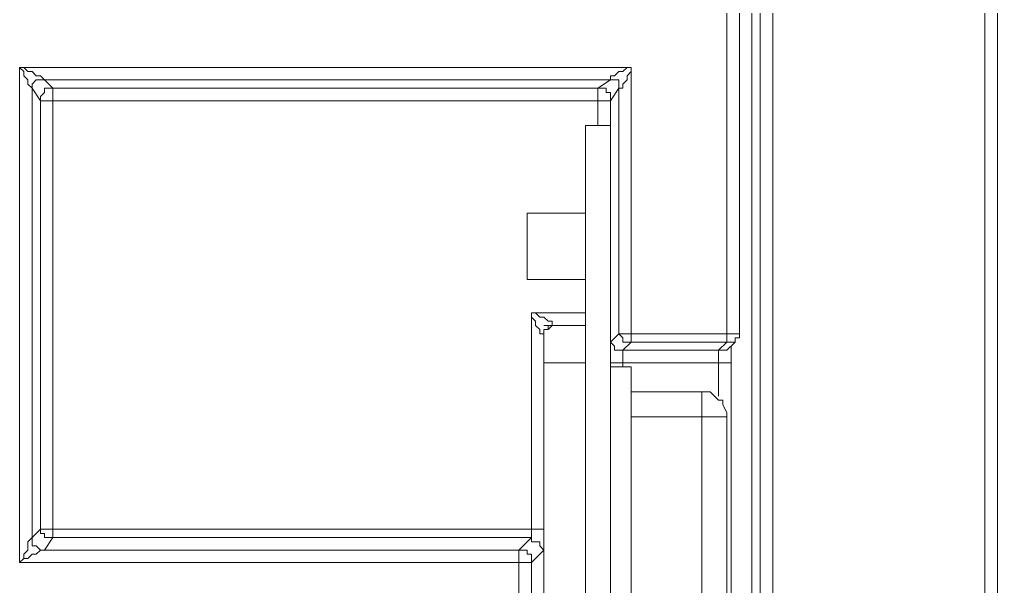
# Model space of a CAD drawing. Header units: centimetres. Extents: x -12.2 to 12.2, y -6.1 to 6.1.
# Drawn here: x -4.47 to -3.641, y -2.241 to -1.76 of the extents above; entities that cross this region are included whole.
import ezdxf

# ---------------------------------------------------------------- set-up
doc = ezdxf.new("R2010")
doc.units = ezdxf.units.CM
doc.header["$MEASUREMENT"] = 0
doc.layers.add('Camada 1', color=7, linetype='Continuous')

msp = doc.modelspace()

# ---------------------------------------------------------------- linework, layer by layer
at = {"layer": 'Camada 1', "lineweight": 9}
for points in [[(-3.84945, 5.81194), (-3.84945, 5.81194), (-3.84945, -5.8262), (-3.84945, -5.8262)], [(-3.8424, -5.8262), (-3.8424, -5.8262), (-3.8424, 5.81194), (-3.8424, 5.81194)], [(-3.83181, 5.81194), (-3.83181, 5.81194), (-3.83181, -5.8262), (-3.83181, -5.8262)], [(-3.6519, -5.8262), (-3.6519, -5.8262), (-3.6519, 5.81194), (-3.6519, 5.81194)], [(-3.64131, 5.81194), (-3.64131, 5.81194), (-3.64131, -5.8262), (-3.64131, -5.8262)], [(-3.87062, -2.02678), (-3.87062, -2.02678), (-3.87062, 5.77666), (-3.87062, 5.77666)], [(-3.86004, 5.77666), (-3.86004, 5.77666), (-3.86004, -2.02678), (-3.86004, -2.02678)], [(-4.47034, -1.80101), (-4.47034, -1.80101), (-3.95176, -1.80101), (-3.95176, -1.80101)], [(-4.47034, -2.22081), (-4.47034, -2.22081), (-4.47034, -1.80101), (-4.47034, -1.80101)], [(-3.95176, -1.80101), (-3.95176, -1.80101), (-3.95176, -2.02678), (-3.95176, -2.02678)], [(-3.9694, -1.81159), (-3.9694, -1.81159), (-4.44917, -1.81159), (-4.44917, -1.81159)], [(-4.44917, -1.81159), (-4.44917, -1.81159), (-4.44212, -1.81864), (-4.44212, -1.81864)], [(-3.97998, -1.81864), (-3.97998, -1.81864), (-3.9694, -1.81159), (-3.9694, -1.81159)], [(-4.45976, -1.81864), (-4.45976, -1.81864), (-4.45976, -2.19965), (-4.45976, -2.19965)], [(-4.4527, -1.82923), (-4.4527, -1.82923), (-4.45976, -1.81864), (-4.45976, -1.81864)], [(-4.44212, -1.81864), (-4.44212, -1.81864), (-3.97998, -1.81864), (-3.97998, -1.81864)], [(-3.96234, -1.81864), (-3.96234, -1.81864), (-3.9694, -1.82923), (-3.9694, -1.82923)], [(-3.96234, -2.02678), (-3.96234, -2.02678), (-3.96234, -1.81864), (-3.96234, -1.81864)], [(-4.4527, -2.19259), (-4.4527, -2.19259), (-4.4527, -1.82923), (-4.4527, -1.82923)], [(-3.97998, -1.82923), (-3.97998, -1.82923), (-4.44212, -1.82923), (-4.44212, -1.82923)], [(-4.44212, -1.82923), (-4.44212, -1.82923), (-4.44212, -2.19259), (-4.44212, -2.19259)], [(-3.97998, -1.85039), (-3.97998, -1.85039), (-3.97998, -1.82923), (-3.97998, -1.82923)], [(-3.9694, -1.82923), (-3.9694, -1.82923), (-3.9694, -2.00914), (-3.9694, -2.00914)], [(-3.99056, -1.85039), (-3.99056, -1.85039), (-3.99056, -3.15215), (-3.99056, -3.15215)], [(-3.9694, -1.85039), (-3.9694, -1.85039), (-3.99056, -1.85039), (-3.99056, -1.85039)], [(-3.9694, -1.85039), (-3.9694, -1.85039), (-3.9694, -3.15215), (-3.9694, -3.15215)], [(-4.03995, -1.92448), (-4.03995, -1.92448), (-3.99056, -1.92448), (-3.99056, -1.92448)], [(-4.03995, -1.92448), (-4.03995, -1.92448), (-4.03995, -1.98092), (-4.03995, -1.98092)], [(-4.03995, -1.98092), (-4.03995, -1.98092), (-3.99056, -1.98092), (-3.99056, -1.98092)], [(-4.03642, -2.19259), (-4.03642, -2.19259), (-4.03642, -2.00914), (-4.03642, -2.00914)], [(-4.03642, -2.00914), (-4.03642, -2.00914), (-3.99056, -2.00914), (-3.99056, -2.00914)], [(-3.9694, -2.00914), (-3.9694, -2.00914), (-3.9694, -2.00914), (-3.9694, -2.00914)], [(-4.01526, -2.01973), (-4.01526, -2.01973), (-4.01526, -2.01973), (-4.01526, -2.01973)], [(-4.01526, -2.01973), (-4.01526, -2.01973), (-3.99056, -2.01973), (-3.99056, -2.01973)], [(-4.01526, -2.01973), (-4.01526, -2.01973), (-4.01526, -2.01973), (-4.01526, -2.01973)], [(-3.99056, -2.01973), (-3.99056, -2.01973), (-4.01526, -2.01973), (-4.01526, -2.01973)], [(-4.02584, -2.03031), (-4.02584, -2.03031), (-4.02584, -2.19259), (-4.02584, -2.19259)], [(-4.02584, -2.03031), (-4.02584, -2.03031), (-4.02584, -2.03031), (-4.02584, -2.03031)], [(-4.02584, -2.98987), (-4.02584, -2.98987), (-4.02584, -2.03031), (-4.02584, -2.03031)], [(-3.9694, -2.03384), (-3.9694, -2.03384), (-3.96234, -2.02678), (-3.96234, -2.02678)], [(-3.9694, -2.03031), (-3.9694, -2.03031), (-3.9694, -2.02678), (-3.9694, -2.02678)], [(-3.9694, -2.03031), (-3.9694, -2.03031), (-3.9694, -2.03031), (-3.9694, -2.03031)], [(-3.95176, -2.02678), (-3.95176, -2.02678), (-3.87062, -2.02678), (-3.87062, -2.02678)], [(-3.95176, -2.03384), (-3.95176, -2.03384), (-3.95881, -2.0409), (-3.95881, -2.0409)], [(-3.87062, -2.03384), (-3.87062, -2.03384), (-3.95176, -2.03384), (-3.95176, -2.03384)], [(-3.87767, -2.0409), (-3.87767, -2.0409), (-3.87062, -2.03384), (-3.87062, -2.03384)], [(-3.87062, -2.0409), (-3.87062, -2.0409), (-3.86356, -2.03384), (-3.86356, -2.03384)], [(-3.95881, -2.0409), (-3.95881, -2.0409), (-3.87767, -2.0409), (-3.87767, -2.0409)], [(-4.02584, -2.05148), (-4.02584, -2.05148), (-3.99056, -2.05148), (-3.99056, -2.05148)], [(-4.02584, -2.05148), (-4.02584, -2.05148), (-3.99056, -2.05148), (-3.99056, -2.05148)], [(-3.99056, -2.05148), (-3.99056, -2.05148), (-3.99056, -2.05148), (-3.99056, -2.05148)], [(-3.99056, -2.05148), (-3.99056, -2.05148), (-3.99056, -2.05148), (-3.99056, -2.05148)], [(-3.99056, -2.95106), (-3.99056, -2.95106), (-3.99056, -2.05148), (-3.99056, -2.05148)], [(-3.9694, -2.05501), (-3.9694, -2.05501), (-3.9694, -2.05148), (-3.9694, -2.05148)], [(-3.9694, -2.05501), (-3.9694, -2.05501), (-3.95176, -2.05501), (-3.95176, -2.05501)], [(-3.9694, -2.05501), (-3.9694, -2.05501), (-3.95176, -2.05501), (-3.95176, -2.05501)], [(-3.87767, -2.05148), (-3.87767, -2.05148), (-3.95881, -2.05148), (-3.95881, -2.05148)], [(-3.95881, -2.05148), (-3.95881, -2.05148), (-3.95881, -2.05501), (-3.95881, -2.05501)], [(-3.95176, -2.05501), (-3.95176, -2.05501), (-3.95176, -2.35487), (-3.95176, -2.35487)], [(-3.87767, -2.0797), (-3.87767, -2.0797), (-3.87767, -2.05148), (-3.87767, -2.05148)], [(-3.86709, -2.05148), (-3.86709, -2.05148), (-3.86709, -2.36545), (-3.86709, -2.36545)], [(-3.89179, -2.07617), (-3.89179, -2.07617), (-3.95176, -2.07617), (-3.95176, -2.07617)], [(-3.95176, -2.07617), (-3.95176, -2.07617), (-3.89179, -2.07617), (-3.89179, -2.07617)], [(-3.95176, -2.09734), (-3.95176, -2.09734), (-3.89179, -2.09734), (-3.89179, -2.09734)], [(-3.89179, -2.09734), (-3.89179, -2.09734), (-3.89179, -2.31606), (-3.89179, -2.31606)], [(-3.87062, -2.31606), (-3.87062, -2.31606), (-3.87062, -2.09734), (-3.87062, -2.09734)], [(-4.45976, -2.19965), (-4.45976, -2.19965), (-4.4527, -2.19259), (-4.4527, -2.19259)], [(-4.44212, -2.19259), (-4.44212, -2.19259), (-4.03642, -2.19259), (-4.03642, -2.19259)], [(-4.44212, -2.19965), (-4.44212, -2.19965), (-4.44917, -2.21023), (-4.44917, -2.21023)], [(-4.03642, -2.19965), (-4.03642, -2.19965), (-4.44212, -2.19965), (-4.44212, -2.19965)], [(-4.04701, -2.21023), (-4.04701, -2.21023), (-4.03642, -2.19965), (-4.03642, -2.19965)], [(-4.44917, -2.21023), (-4.44917, -2.21023), (-4.04701, -2.21023), (-4.04701, -2.21023)], [(-4.02584, -2.21023), (-4.02584, -2.21023), (-4.03642, -2.22081), (-4.03642, -2.22081)], [(-4.04701, -2.22081), (-4.04701, -2.22081), (-4.47034, -2.22081), (-4.47034, -2.22081)], [(-4.04701, -2.29842), (-4.04701, -2.29842), (-4.04701, -2.22081), (-4.04701, -2.22081)], [(-4.03642, -2.22081), (-4.03642, -2.22081), (-4.03642, -2.29842), (-4.03642, -2.29842)]]:
    msp.add_open_spline(points, degree=3, dxfattribs=at)
for points, knots in [([(-4.45976, -1.81864), (-4.45976, -1.81864), (-4.45976, -1.81864), (-4.45976, -1.81864), (-4.45976, -1.81864), (-4.46329, -1.81512), (-4.46329, -1.81512), (-4.46329, -1.81512), (-4.46329, -1.81159), (-4.46329, -1.81159), (-4.46329, -1.81159), (-4.46681, -1.80806), (-4.46681, -1.80806), (-4.46681, -1.80806), (-4.46681, -1.80453), (-4.46681, -1.80453), (-4.46681, -1.80453), (-4.47034, -1.80101), (-4.47034, -1.80101)], [0, 0, 0, 0, 0.166667, 0.166667, 0.166667, 0.333333, 0.333333, 0.333333, 0.5, 0.5, 0.5, 0.666667, 0.666667, 0.666667, 0.833333, 0.833333, 0.833333, 1, 1, 1, 1]), ([(-4.47034, -1.80101), (-4.47034, -1.80101), (-4.46681, -1.80101), (-4.46681, -1.80101), (-4.46681, -1.80101), (-4.46329, -1.80453), (-4.46329, -1.80453), (-4.46329, -1.80453), (-4.45976, -1.80453), (-4.45976, -1.80453), (-4.45976, -1.80453), (-4.45623, -1.80806), (-4.45623, -1.80806), (-4.45623, -1.80806), (-4.4527, -1.80806), (-4.4527, -1.80806), (-4.4527, -1.80806), (-4.44917, -1.81159), (-4.44917, -1.81159)], [0, 0, 0, 0, 0.166667, 0.166667, 0.166667, 0.333333, 0.333333, 0.333333, 0.5, 0.5, 0.5, 0.666667, 0.666667, 0.666667, 0.833333, 0.833333, 0.833333, 1, 1, 1, 1]), ([(-3.9694, -1.81159), (-3.9694, -1.81159), (-3.9694, -1.81159), (-3.9694, -1.81159), (-3.9694, -1.81159), (-3.9694, -1.80806), (-3.9694, -1.80806), (-3.9694, -1.80806), (-3.96587, -1.80806), (-3.96587, -1.80806), (-3.96587, -1.80806), (-3.96234, -1.80453), (-3.96234, -1.80453), (-3.96234, -1.80453), (-3.95881, -1.80453), (-3.95881, -1.80453), (-3.95881, -1.80453), (-3.95529, -1.80101), (-3.95529, -1.80101), (-3.95529, -1.80101), (-3.95176, -1.80101), (-3.95176, -1.80101)], [0, 0, 0, 0, 0.142857, 0.142857, 0.142857, 0.285714, 0.285714, 0.285714, 0.428571, 0.428571, 0.428571, 0.571429, 0.571429, 0.571429, 0.714286, 0.714286, 0.714286, 0.857143, 0.857143, 0.857143, 1, 1, 1, 1]), ([(-3.95176, -1.80101), (-3.95176, -1.80101), (-3.95176, -1.80453), (-3.95176, -1.80453), (-3.95176, -1.80453), (-3.95529, -1.80806), (-3.95529, -1.80806), (-3.95529, -1.80806), (-3.95529, -1.81159), (-3.95529, -1.81159), (-3.95529, -1.81159), (-3.95881, -1.81512), (-3.95881, -1.81512), (-3.95881, -1.81512), (-3.95881, -1.81864), (-3.95881, -1.81864), (-3.95881, -1.81864), (-3.96234, -1.81864), (-3.96234, -1.81864)], [0, 0, 0, 0, 0.166667, 0.166667, 0.166667, 0.333333, 0.333333, 0.333333, 0.5, 0.5, 0.5, 0.666667, 0.666667, 0.666667, 0.833333, 0.833333, 0.833333, 1, 1, 1, 1]), ([(-4.44917, -1.81159), (-4.44917, -1.81159), (-4.4527, -1.81159), (-4.4527, -1.81159), (-4.4527, -1.81159), (-4.45623, -1.81159), (-4.45623, -1.81159), (-4.45623, -1.81159), (-4.45976, -1.81512), (-4.45976, -1.81512), (-4.45976, -1.81512), (-4.45976, -1.81864), (-4.45976, -1.81864)], [0, 0, 0, 0, 0.25, 0.25, 0.25, 0.5, 0.5, 0.5, 0.75, 0.75, 0.75, 1, 1, 1, 1]), ([(-3.96234, -1.81864), (-3.96234, -1.81864), (-3.96234, -1.81864), (-3.96234, -1.81864), (-3.96234, -1.81864), (-3.96234, -1.81512), (-3.96234, -1.81512), (-3.96234, -1.81512), (-3.96234, -1.81159), (-3.96234, -1.81159), (-3.96234, -1.81159), (-3.96587, -1.81159), (-3.96587, -1.81159), (-3.96587, -1.81159), (-3.9694, -1.81159), (-3.9694, -1.81159)], [0, 0, 0, 0, 0.2, 0.2, 0.2, 0.4, 0.4, 0.4, 0.6, 0.6, 0.6, 0.8, 0.8, 0.8, 1, 1, 1, 1]), ([(-4.44212, -1.81864), (-4.44212, -1.81864), (-4.44565, -1.81864), (-4.44565, -1.81864), (-4.44565, -1.81864), (-4.44917, -1.81864), (-4.44917, -1.81864), (-4.44917, -1.81864), (-4.44917, -1.82217), (-4.44917, -1.82217), (-4.44917, -1.82217), (-4.4527, -1.8257), (-4.4527, -1.8257), (-4.4527, -1.8257), (-4.4527, -1.82923), (-4.4527, -1.82923)], [0, 0, 0, 0, 0.2, 0.2, 0.2, 0.4, 0.4, 0.4, 0.6, 0.6, 0.6, 0.8, 0.8, 0.8, 1, 1, 1, 1]), ([(-4.44212, -1.81864), (-4.44212, -1.81864), (-4.44212, -1.81864), (-4.44212, -1.81864), (-4.44212, -1.81864), (-4.44212, -1.82217), (-4.44212, -1.82217), (-4.44212, -1.82217), (-4.44212, -1.8257), (-4.44212, -1.8257), (-4.44212, -1.8257), (-4.44212, -1.82923), (-4.44212, -1.82923)], [0, 0, 0, 0, 0.25, 0.25, 0.25, 0.5, 0.5, 0.5, 0.75, 0.75, 0.75, 1, 1, 1, 1]), ([(-3.9694, -1.82923), (-3.9694, -1.82923), (-3.9694, -1.8257), (-3.9694, -1.8257), (-3.9694, -1.8257), (-3.9694, -1.82217), (-3.9694, -1.82217), (-3.9694, -1.82217), (-3.97292, -1.82217), (-3.97292, -1.82217), (-3.97292, -1.82217), (-3.97292, -1.81864), (-3.97292, -1.81864), (-3.97292, -1.81864), (-3.97645, -1.81864), (-3.97645, -1.81864), (-3.97645, -1.81864), (-3.97998, -1.81864), (-3.97998, -1.81864)], [0, 0, 0, 0, 0.166667, 0.166667, 0.166667, 0.333333, 0.333333, 0.333333, 0.5, 0.5, 0.5, 0.666667, 0.666667, 0.666667, 0.833333, 0.833333, 0.833333, 1, 1, 1, 1]), ([(-3.97998, -1.81864), (-3.97998, -1.81864), (-3.97998, -1.81864), (-3.97998, -1.81864), (-3.97998, -1.81864), (-3.97998, -1.82217), (-3.97998, -1.82217), (-3.97998, -1.82217), (-3.97998, -1.8257), (-3.97998, -1.8257), (-3.97998, -1.8257), (-3.97998, -1.82923), (-3.97998, -1.82923)], [0, 0, 0, 0, 0.25, 0.25, 0.25, 0.5, 0.5, 0.5, 0.75, 0.75, 0.75, 1, 1, 1, 1]), ([(-4.4527, -1.82923), (-4.4527, -1.82923), (-4.4527, -1.82923), (-4.4527, -1.82923), (-4.4527, -1.82923), (-4.44917, -1.82923), (-4.44917, -1.82923), (-4.44917, -1.82923), (-4.44565, -1.82923), (-4.44565, -1.82923), (-4.44565, -1.82923), (-4.44212, -1.82923), (-4.44212, -1.82923)], [0, 0, 0, 0, 0.25, 0.25, 0.25, 0.5, 0.5, 0.5, 0.75, 0.75, 0.75, 1, 1, 1, 1]), ([(-3.9694, -1.82923), (-3.9694, -1.82923), (-3.9694, -1.82923), (-3.9694, -1.82923), (-3.9694, -1.82923), (-3.97292, -1.82923), (-3.97292, -1.82923), (-3.97292, -1.82923), (-3.97645, -1.82923), (-3.97645, -1.82923), (-3.97645, -1.82923), (-3.97998, -1.82923), (-3.97998, -1.82923)], [0, 0, 0, 0, 0.25, 0.25, 0.25, 0.5, 0.5, 0.5, 0.75, 0.75, 0.75, 1, 1, 1, 1]), ([(-4.02584, -2.03031), (-4.02584, -2.03031), (-4.02584, -2.02678), (-4.02584, -2.02678), (-4.02584, -2.02678), (-4.02937, -2.02678), (-4.02937, -2.02678), (-4.02937, -2.02678), (-4.02937, -2.02326), (-4.02937, -2.02326), (-4.02937, -2.02326), (-4.0329, -2.01973), (-4.0329, -2.01973), (-4.0329, -2.01973), (-4.0329, -2.0162), (-4.0329, -2.0162), (-4.0329, -2.0162), (-4.03642, -2.01267), (-4.03642, -2.01267), (-4.03642, -2.01267), (-4.03642, -2.00914), (-4.03642, -2.00914)], [0, 0, 0, 0, 0.142857, 0.142857, 0.142857, 0.285714, 0.285714, 0.285714, 0.428571, 0.428571, 0.428571, 0.571429, 0.571429, 0.571429, 0.714286, 0.714286, 0.714286, 0.857143, 0.857143, 0.857143, 1, 1, 1, 1]), ([(-4.03642, -2.00914), (-4.03642, -2.00914), (-4.0329, -2.00914), (-4.0329, -2.00914), (-4.0329, -2.00914), (-4.02937, -2.01267), (-4.02937, -2.01267), (-4.02937, -2.01267), (-4.02584, -2.01267), (-4.02584, -2.01267), (-4.02584, -2.01267), (-4.02231, -2.0162), (-4.02231, -2.0162), (-4.02231, -2.0162), (-4.01879, -2.0162), (-4.01879, -2.0162), (-4.01879, -2.0162), (-4.01879, -2.01973), (-4.01879, -2.01973), (-4.01879, -2.01973), (-4.01526, -2.01973), (-4.01526, -2.01973)], [0, 0, 0, 0, 0.142857, 0.142857, 0.142857, 0.285714, 0.285714, 0.285714, 0.428571, 0.428571, 0.428571, 0.571429, 0.571429, 0.571429, 0.714286, 0.714286, 0.714286, 0.857143, 0.857143, 0.857143, 1, 1, 1, 1]), ([(-3.9694, -2.03031), (-3.9694, -2.03031), (-3.9694, -2.02678), (-3.9694, -2.02678), (-3.9694, -2.02678), (-3.9694, -2.02326), (-3.9694, -2.02326), (-3.9694, -2.02326), (-3.9694, -2.01973), (-3.9694, -2.01973), (-3.9694, -2.01973), (-3.9694, -2.0162), (-3.9694, -2.0162), (-3.9694, -2.0162), (-3.9694, -2.01267), (-3.9694, -2.01267), (-3.9694, -2.01267), (-3.9694, -2.00914), (-3.9694, -2.00914)], [0, 0, 0, 0, 0.166667, 0.166667, 0.166667, 0.333333, 0.333333, 0.333333, 0.5, 0.5, 0.5, 0.666667, 0.666667, 0.666667, 0.833333, 0.833333, 0.833333, 1, 1, 1, 1]), ([(-4.02584, -2.03031), (-4.02584, -2.03031), (-4.02584, -2.02678), (-4.02584, -2.02678), (-4.02584, -2.02678), (-4.02584, -2.02326), (-4.02584, -2.02326), (-4.02584, -2.02326), (-4.02231, -2.02326), (-4.02231, -2.02326), (-4.02231, -2.02326), (-4.01879, -2.01973), (-4.01879, -2.01973)], [0, 0, 0, 0, 0.25, 0.25, 0.25, 0.5, 0.5, 0.5, 0.75, 0.75, 0.75, 1, 1, 1, 1]), ([(-4.02584, -2.03031), (-4.02584, -2.03031), (-4.02584, -2.02678), (-4.02584, -2.02678), (-4.02584, -2.02678), (-4.02584, -2.02326), (-4.02584, -2.02326), (-4.02584, -2.02326), (-4.02231, -2.02326), (-4.02231, -2.02326), (-4.02231, -2.02326), (-4.02231, -2.01973), (-4.02231, -2.01973), (-4.02231, -2.01973), (-4.01879, -2.01973), (-4.01879, -2.01973), (-4.01879, -2.01973), (-4.01526, -2.01973), (-4.01526, -2.01973)], [0, 0, 0, 0, 0.166667, 0.166667, 0.166667, 0.333333, 0.333333, 0.333333, 0.5, 0.5, 0.5, 0.666667, 0.666667, 0.666667, 0.833333, 0.833333, 0.833333, 1, 1, 1, 1]), ([(-4.02584, -2.03031), (-4.02584, -2.03031), (-4.02584, -2.02678), (-4.02584, -2.02678), (-4.02584, -2.02678), (-4.02584, -2.02326), (-4.02584, -2.02326), (-4.02584, -2.02326), (-4.02231, -2.02326), (-4.02231, -2.02326), (-4.02231, -2.02326), (-4.02231, -2.01973), (-4.02231, -2.01973), (-4.02231, -2.01973), (-4.01879, -2.01973), (-4.01879, -2.01973)], [0, 0, 0, 0, 0.2, 0.2, 0.2, 0.4, 0.4, 0.4, 0.6, 0.6, 0.6, 0.8, 0.8, 0.8, 1, 1, 1, 1]), ([(-4.01526, -2.01973), (-4.01526, -2.01973), (-4.02231, -2.01973), (-4.02231, -2.01973), (-4.02231, -2.01973), (-4.02584, -2.01973), (-4.02584, -2.01973)], [0, 0, 0, 0, 0.5, 0.5, 0.5, 1, 1, 1, 1]), ([(-4.01879, -2.01973), (-4.01879, -2.01973), (-4.01879, -2.01973), (-4.01879, -2.01973), (-4.01879, -2.01973), (-4.01526, -2.01973), (-4.01526, -2.01973)], [0, 0, 0, 0, 0.5, 0.5, 0.5, 1, 1, 1, 1]), ([(-3.96234, -2.02678), (-3.96234, -2.02678), (-3.96234, -2.02678), (-3.96234, -2.02678), (-3.96234, -2.02678), (-3.95881, -2.02678), (-3.95881, -2.02678), (-3.95881, -2.02678), (-3.95529, -2.02678), (-3.95529, -2.02678), (-3.95529, -2.02678), (-3.95176, -2.02678), (-3.95176, -2.02678)], [0, 0, 0, 0, 0.25, 0.25, 0.25, 0.5, 0.5, 0.5, 0.75, 0.75, 0.75, 1, 1, 1, 1]), ([(-3.96234, -2.02678), (-3.96234, -2.02678), (-3.96234, -2.02678), (-3.96234, -2.02678), (-3.96234, -2.02678), (-3.95881, -2.03031), (-3.95881, -2.03031), (-3.95881, -2.03031), (-3.95881, -2.03384), (-3.95881, -2.03384), (-3.95881, -2.03384), (-3.95529, -2.03384), (-3.95529, -2.03384), (-3.95529, -2.03384), (-3.95176, -2.03384), (-3.95176, -2.03384)], [0, 0, 0, 0, 0.2, 0.2, 0.2, 0.4, 0.4, 0.4, 0.6, 0.6, 0.6, 0.8, 0.8, 0.8, 1, 1, 1, 1]), ([(-3.95176, -2.02678), (-3.95176, -2.02678), (-3.95176, -2.02678), (-3.95176, -2.02678), (-3.95176, -2.02678), (-3.95176, -2.03031), (-3.95176, -2.03031), (-3.95176, -2.03031), (-3.95176, -2.03384), (-3.95176, -2.03384)], [0, 0, 0, 0, 0.333333, 0.333333, 0.333333, 0.666667, 0.666667, 0.666667, 1, 1, 1, 1]), ([(-3.87062, -2.03384), (-3.87062, -2.03384), (-3.87062, -2.03384), (-3.87062, -2.03384), (-3.87062, -2.03384), (-3.87062, -2.03031), (-3.87062, -2.03031), (-3.87062, -2.03031), (-3.87062, -2.02678), (-3.87062, -2.02678)], [0, 0, 0, 0, 0.333333, 0.333333, 0.333333, 0.666667, 0.666667, 0.666667, 1, 1, 1, 1]), ([(-3.87062, -2.02678), (-3.87062, -2.02678), (-3.87062, -2.02678), (-3.87062, -2.02678), (-3.87062, -2.02678), (-3.86709, -2.02678), (-3.86709, -2.02678), (-3.86709, -2.02678), (-3.86356, -2.02678), (-3.86356, -2.02678), (-3.86356, -2.02678), (-3.86004, -2.02678), (-3.86004, -2.02678)], [0, 0, 0, 0, 0.25, 0.25, 0.25, 0.5, 0.5, 0.5, 0.75, 0.75, 0.75, 1, 1, 1, 1]), ([(-3.86356, -2.03384), (-3.86356, -2.03384), (-3.86356, -2.03031), (-3.86356, -2.03031), (-3.86356, -2.03031), (-3.86004, -2.03031), (-3.86004, -2.03031), (-3.86004, -2.03031), (-3.86004, -2.02678), (-3.86004, -2.02678)], [0, 0, 0, 0, 0.333333, 0.333333, 0.333333, 0.666667, 0.666667, 0.666667, 1, 1, 1, 1]), ([(-3.9694, -2.03384), (-3.9694, -2.03384), (-3.9694, -2.03384), (-3.9694, -2.03384), (-3.9694, -2.03384), (-3.96587, -2.03737), (-3.96587, -2.03737), (-3.96587, -2.03737), (-3.96587, -2.0409), (-3.96587, -2.0409), (-3.96587, -2.0409), (-3.96234, -2.0409), (-3.96234, -2.0409), (-3.96234, -2.0409), (-3.95881, -2.0409), (-3.95881, -2.0409)], [0, 0, 0, 0, 0.2, 0.2, 0.2, 0.4, 0.4, 0.4, 0.6, 0.6, 0.6, 0.8, 0.8, 0.8, 1, 1, 1, 1]), ([(-3.9694, -2.03384), (-3.9694, -2.03384), (-3.9694, -2.03384), (-3.9694, -2.03384), (-3.9694, -2.03384), (-3.9694, -2.03737), (-3.9694, -2.03737), (-3.9694, -2.03737), (-3.9694, -2.0409), (-3.9694, -2.0409), (-3.9694, -2.0409), (-3.9694, -2.04442), (-3.9694, -2.04442), (-3.9694, -2.04442), (-3.9694, -2.04795), (-3.9694, -2.04795), (-3.9694, -2.04795), (-3.9694, -2.05148), (-3.9694, -2.05148)], [0, 0, 0, 0, 0.166667, 0.166667, 0.166667, 0.333333, 0.333333, 0.333333, 0.5, 0.5, 0.5, 0.666667, 0.666667, 0.666667, 0.833333, 0.833333, 0.833333, 1, 1, 1, 1]), ([(-3.86356, -2.03384), (-3.86356, -2.03384), (-3.86356, -2.03384), (-3.86356, -2.03384), (-3.86356, -2.03384), (-3.86709, -2.03384), (-3.86709, -2.03384), (-3.86709, -2.03384), (-3.87062, -2.03384), (-3.87062, -2.03384)], [0, 0, 0, 0, 0.333333, 0.333333, 0.333333, 0.666667, 0.666667, 0.666667, 1, 1, 1, 1]), ([(-3.86709, -2.05148), (-3.86709, -2.05148), (-3.86709, -2.04795), (-3.86709, -2.04795), (-3.86709, -2.04795), (-3.86709, -2.04442), (-3.86709, -2.04442), (-3.86709, -2.04442), (-3.86709, -2.0409), (-3.86709, -2.0409), (-3.86709, -2.0409), (-3.86709, -2.03737), (-3.86709, -2.03737)], [0, 0, 0, 0, 0.25, 0.25, 0.25, 0.5, 0.5, 0.5, 0.75, 0.75, 0.75, 1, 1, 1, 1]), ([(-3.95881, -2.05148), (-3.95881, -2.05148), (-3.95881, -2.05148), (-3.95881, -2.05148), (-3.95881, -2.05148), (-3.95881, -2.04795), (-3.95881, -2.04795), (-3.95881, -2.04795), (-3.95881, -2.04442), (-3.95881, -2.04442), (-3.95881, -2.04442), (-3.95881, -2.0409), (-3.95881, -2.0409)], [0, 0, 0, 0, 0.25, 0.25, 0.25, 0.5, 0.5, 0.5, 0.75, 0.75, 0.75, 1, 1, 1, 1]), ([(-3.87767, -2.05148), (-3.87767, -2.05148), (-3.87767, -2.05148), (-3.87767, -2.05148), (-3.87767, -2.05148), (-3.87767, -2.04795), (-3.87767, -2.04795), (-3.87767, -2.04795), (-3.87767, -2.04442), (-3.87767, -2.04442), (-3.87767, -2.04442), (-3.87767, -2.0409), (-3.87767, -2.0409)], [0, 0, 0, 0, 0.25, 0.25, 0.25, 0.5, 0.5, 0.5, 0.75, 0.75, 0.75, 1, 1, 1, 1]), ([(-3.87062, -2.0409), (-3.87062, -2.0409), (-3.87415, -2.0409), (-3.87415, -2.0409), (-3.87415, -2.0409), (-3.87767, -2.0409), (-3.87767, -2.0409)], [0, 0, 0, 0, 0.5, 0.5, 0.5, 1, 1, 1, 1]), ([(-3.9694, -2.05148), (-3.9694, -2.05148), (-3.9694, -2.05148), (-3.9694, -2.05148), (-3.9694, -2.05148), (-3.96587, -2.05148), (-3.96587, -2.05148), (-3.96587, -2.05148), (-3.96234, -2.05148), (-3.96234, -2.05148), (-3.96234, -2.05148), (-3.95881, -2.05148), (-3.95881, -2.05148)], [0, 0, 0, 0, 0.25, 0.25, 0.25, 0.5, 0.5, 0.5, 0.75, 0.75, 0.75, 1, 1, 1, 1]), ([(-3.87767, -2.05148), (-3.87767, -2.05148), (-3.87767, -2.05148), (-3.87767, -2.05148), (-3.87767, -2.05148), (-3.87415, -2.05148), (-3.87415, -2.05148), (-3.87415, -2.05148), (-3.87062, -2.05148), (-3.87062, -2.05148), (-3.87062, -2.05148), (-3.86709, -2.05148), (-3.86709, -2.05148)], [0, 0, 0, 0, 0.25, 0.25, 0.25, 0.5, 0.5, 0.5, 0.75, 0.75, 0.75, 1, 1, 1, 1]), ([(-3.89179, -2.07617), (-3.89179, -2.07617), (-3.89179, -2.07617), (-3.89179, -2.07617), (-3.89179, -2.07617), (-3.89179, -2.0797), (-3.89179, -2.0797), (-3.89179, -2.0797), (-3.89179, -2.08323), (-3.89179, -2.08323), (-3.89179, -2.08323), (-3.89179, -2.08676), (-3.89179, -2.08676), (-3.89179, -2.08676), (-3.89179, -2.09381), (-3.89179, -2.09381), (-3.89179, -2.09381), (-3.89179, -2.09734), (-3.89179, -2.09734)], [0, 0, 0, 0, 0.166667, 0.166667, 0.166667, 0.333333, 0.333333, 0.333333, 0.5, 0.5, 0.5, 0.666667, 0.666667, 0.666667, 0.833333, 0.833333, 0.833333, 1, 1, 1, 1]), ([(-3.89179, -2.07617), (-3.89179, -2.07617), (-3.88826, -2.07617), (-3.88826, -2.07617), (-3.88826, -2.07617), (-3.88473, -2.07617), (-3.88473, -2.07617), (-3.88473, -2.07617), (-3.8812, -2.0797), (-3.8812, -2.0797), (-3.8812, -2.0797), (-3.87767, -2.08323), (-3.87767, -2.08323), (-3.87767, -2.08323), (-3.87415, -2.08323), (-3.87415, -2.08323), (-3.87415, -2.08323), (-3.87415, -2.08676), (-3.87415, -2.08676), (-3.87415, -2.08676), (-3.87062, -2.09381), (-3.87062, -2.09381), (-3.87062, -2.09381), (-3.87062, -2.09734), (-3.87062, -2.09734)], [0, 0, 0, 0, 0.125, 0.125, 0.125, 0.25, 0.25, 0.25, 0.375, 0.375, 0.375, 0.5, 0.5, 0.5, 0.625, 0.625, 0.625, 0.75, 0.75, 0.75, 0.875, 0.875, 0.875, 1, 1, 1, 1]), ([(-3.87062, -2.09734), (-3.87062, -2.09734), (-3.87062, -2.09381), (-3.87062, -2.09381), (-3.87062, -2.09381), (-3.87415, -2.08676), (-3.87415, -2.08676), (-3.87415, -2.08676), (-3.87415, -2.08323), (-3.87415, -2.08323), (-3.87415, -2.08323), (-3.87767, -2.08323), (-3.87767, -2.08323), (-3.87767, -2.08323), (-3.8812, -2.0797), (-3.8812, -2.0797), (-3.8812, -2.0797), (-3.88473, -2.07617), (-3.88473, -2.07617), (-3.88473, -2.07617), (-3.88826, -2.07617), (-3.88826, -2.07617), (-3.88826, -2.07617), (-3.89179, -2.07617), (-3.89179, -2.07617)], [0, 0, 0, 0, 0.125, 0.125, 0.125, 0.25, 0.25, 0.25, 0.375, 0.375, 0.375, 0.5, 0.5, 0.5, 0.625, 0.625, 0.625, 0.75, 0.75, 0.75, 0.875, 0.875, 0.875, 1, 1, 1, 1]), ([(-3.87062, -2.09734), (-3.87062, -2.09734), (-3.87062, -2.09734), (-3.87062, -2.09734), (-3.87062, -2.09734), (-3.87415, -2.09734), (-3.87415, -2.09734), (-3.87415, -2.09734), (-3.87767, -2.09734), (-3.87767, -2.09734), (-3.87767, -2.09734), (-3.8812, -2.09734), (-3.8812, -2.09734), (-3.8812, -2.09734), (-3.88473, -2.09734), (-3.88473, -2.09734), (-3.88473, -2.09734), (-3.88826, -2.09734), (-3.88826, -2.09734), (-3.88826, -2.09734), (-3.89179, -2.09734), (-3.89179, -2.09734)], [0, 0, 0, 0, 0.142857, 0.142857, 0.142857, 0.285714, 0.285714, 0.285714, 0.428571, 0.428571, 0.428571, 0.571429, 0.571429, 0.571429, 0.714286, 0.714286, 0.714286, 0.857143, 0.857143, 0.857143, 1, 1, 1, 1]), ([(-4.4527, -2.19259), (-4.4527, -2.19259), (-4.4527, -2.19259), (-4.4527, -2.19259), (-4.4527, -2.19259), (-4.4527, -2.19612), (-4.4527, -2.19612), (-4.4527, -2.19612), (-4.44917, -2.19612), (-4.44917, -2.19612), (-4.44917, -2.19612), (-4.44917, -2.19965), (-4.44917, -2.19965), (-4.44917, -2.19965), (-4.44565, -2.19965), (-4.44565, -2.19965), (-4.44565, -2.19965), (-4.44212, -2.19965), (-4.44212, -2.19965)], [0, 0, 0, 0, 0.166667, 0.166667, 0.166667, 0.333333, 0.333333, 0.333333, 0.5, 0.5, 0.5, 0.666667, 0.666667, 0.666667, 0.833333, 0.833333, 0.833333, 1, 1, 1, 1]), ([(-4.4527, -2.19259), (-4.4527, -2.19259), (-4.4527, -2.19259), (-4.4527, -2.19259), (-4.4527, -2.19259), (-4.44917, -2.19259), (-4.44917, -2.19259), (-4.44917, -2.19259), (-4.44565, -2.19259), (-4.44565, -2.19259), (-4.44565, -2.19259), (-4.44212, -2.19259), (-4.44212, -2.19259)], [0, 0, 0, 0, 0.25, 0.25, 0.25, 0.5, 0.5, 0.5, 0.75, 0.75, 0.75, 1, 1, 1, 1]), ([(-4.44212, -2.19259), (-4.44212, -2.19259), (-4.44212, -2.19259), (-4.44212, -2.19259), (-4.44212, -2.19259), (-4.44212, -2.19612), (-4.44212, -2.19612), (-4.44212, -2.19612), (-4.44212, -2.19965), (-4.44212, -2.19965)], [0, 0, 0, 0, 0.333333, 0.333333, 0.333333, 0.666667, 0.666667, 0.666667, 1, 1, 1, 1]), ([(-4.03642, -2.19259), (-4.03642, -2.19259), (-4.03642, -2.19259), (-4.03642, -2.19259), (-4.03642, -2.19259), (-4.03642, -2.19612), (-4.03642, -2.19612), (-4.03642, -2.19612), (-4.03642, -2.19965), (-4.03642, -2.19965)], [0, 0, 0, 0, 0.333333, 0.333333, 0.333333, 0.666667, 0.666667, 0.666667, 1, 1, 1, 1]), ([(-4.03642, -2.19259), (-4.03642, -2.19259), (-4.03642, -2.19259), (-4.03642, -2.19259), (-4.03642, -2.19259), (-4.0329, -2.19259), (-4.0329, -2.19259), (-4.0329, -2.19259), (-4.02937, -2.19259), (-4.02937, -2.19259), (-4.02937, -2.19259), (-4.02584, -2.19259), (-4.02584, -2.19259)], [0, 0, 0, 0, 0.25, 0.25, 0.25, 0.5, 0.5, 0.5, 0.75, 0.75, 0.75, 1, 1, 1, 1]), ([(-4.02584, -2.21023), (-4.02584, -2.21023), (-4.02584, -2.21023), (-4.02584, -2.21023), (-4.02584, -2.21023), (-4.02584, -2.2067), (-4.02584, -2.2067), (-4.02584, -2.2067), (-4.02584, -2.20317), (-4.02584, -2.20317), (-4.02584, -2.20317), (-4.02584, -2.19965), (-4.02584, -2.19965), (-4.02584, -2.19965), (-4.02584, -2.19612), (-4.02584, -2.19612), (-4.02584, -2.19612), (-4.02584, -2.19259), (-4.02584, -2.19259)], [0, 0, 0, 0, 0.166667, 0.166667, 0.166667, 0.333333, 0.333333, 0.333333, 0.5, 0.5, 0.5, 0.666667, 0.666667, 0.666667, 0.833333, 0.833333, 0.833333, 1, 1, 1, 1]), ([(-4.47034, -2.22081), (-4.47034, -2.22081), (-4.46681, -2.21728), (-4.46681, -2.21728), (-4.46681, -2.21728), (-4.46681, -2.21376), (-4.46681, -2.21376), (-4.46681, -2.21376), (-4.46329, -2.21023), (-4.46329, -2.21023), (-4.46329, -2.21023), (-4.46329, -2.2067), (-4.46329, -2.2067), (-4.46329, -2.2067), (-4.46329, -2.20317), (-4.46329, -2.20317), (-4.46329, -2.20317), (-4.45976, -2.19965), (-4.45976, -2.19965)], [0, 0, 0, 0, 0.166667, 0.166667, 0.166667, 0.333333, 0.333333, 0.333333, 0.5, 0.5, 0.5, 0.666667, 0.666667, 0.666667, 0.833333, 0.833333, 0.833333, 1, 1, 1, 1]), ([(-4.45976, -2.19965), (-4.45976, -2.19965), (-4.45976, -2.20317), (-4.45976, -2.20317), (-4.45976, -2.20317), (-4.45976, -2.2067), (-4.45976, -2.2067), (-4.45976, -2.2067), (-4.45623, -2.2067), (-4.45623, -2.2067), (-4.45623, -2.2067), (-4.4527, -2.21023), (-4.4527, -2.21023), (-4.4527, -2.21023), (-4.44917, -2.21023), (-4.44917, -2.21023)], [0, 0, 0, 0, 0.2, 0.2, 0.2, 0.4, 0.4, 0.4, 0.6, 0.6, 0.6, 0.8, 0.8, 0.8, 1, 1, 1, 1]), ([(-4.03642, -2.19965), (-4.03642, -2.19965), (-4.03642, -2.20317), (-4.03642, -2.20317), (-4.03642, -2.20317), (-4.0329, -2.20317), (-4.0329, -2.20317), (-4.0329, -2.20317), (-4.02937, -2.20317), (-4.02937, -2.20317), (-4.02937, -2.20317), (-4.02937, -2.2067), (-4.02937, -2.2067), (-4.02937, -2.2067), (-4.02584, -2.21023), (-4.02584, -2.21023)], [0, 0, 0, 0, 0.2, 0.2, 0.2, 0.4, 0.4, 0.4, 0.6, 0.6, 0.6, 0.8, 0.8, 0.8, 1, 1, 1, 1]), ([(-4.44917, -2.21023), (-4.44917, -2.21023), (-4.44917, -2.21023), (-4.44917, -2.21023), (-4.44917, -2.21023), (-4.4527, -2.21023), (-4.4527, -2.21023), (-4.4527, -2.21023), (-4.45623, -2.21376), (-4.45623, -2.21376), (-4.45623, -2.21376), (-4.45976, -2.21376), (-4.45976, -2.21376), (-4.45976, -2.21376), (-4.46329, -2.21728), (-4.46329, -2.21728), (-4.46329, -2.21728), (-4.46681, -2.21728), (-4.46681, -2.21728), (-4.46681, -2.21728), (-4.47034, -2.22081), (-4.47034, -2.22081)], [0, 0, 0, 0, 0.142857, 0.142857, 0.142857, 0.285714, 0.285714, 0.285714, 0.428571, 0.428571, 0.428571, 0.571429, 0.571429, 0.571429, 0.714286, 0.714286, 0.714286, 0.857143, 0.857143, 0.857143, 1, 1, 1, 1]), ([(-4.04701, -2.22081), (-4.04701, -2.22081), (-4.04701, -2.21728), (-4.04701, -2.21728), (-4.04701, -2.21728), (-4.04701, -2.21376), (-4.04701, -2.21376), (-4.04701, -2.21376), (-4.04701, -2.21023), (-4.04701, -2.21023)], [0, 0, 0, 0, 0.333333, 0.333333, 0.333333, 0.666667, 0.666667, 0.666667, 1, 1, 1, 1]), ([(-4.04701, -2.21023), (-4.04701, -2.21023), (-4.04348, -2.21023), (-4.04348, -2.21023), (-4.04348, -2.21023), (-4.03995, -2.21023), (-4.03995, -2.21023), (-4.03995, -2.21023), (-4.03995, -2.21376), (-4.03995, -2.21376), (-4.03995, -2.21376), (-4.03642, -2.21376), (-4.03642, -2.21376), (-4.03642, -2.21376), (-4.03642, -2.21728), (-4.03642, -2.21728), (-4.03642, -2.21728), (-4.03642, -2.22081), (-4.03642, -2.22081)], [0, 0, 0, 0, 0.166667, 0.166667, 0.166667, 0.333333, 0.333333, 0.333333, 0.5, 0.5, 0.5, 0.666667, 0.666667, 0.666667, 0.833333, 0.833333, 0.833333, 1, 1, 1, 1]), ([(-4.03642, -2.22081), (-4.03642, -2.22081), (-4.03642, -2.22081), (-4.03642, -2.22081), (-4.03642, -2.22081), (-4.03995, -2.22081), (-4.03995, -2.22081), (-4.03995, -2.22081), (-4.04348, -2.22081), (-4.04348, -2.22081), (-4.04348, -2.22081), (-4.04701, -2.22081), (-4.04701, -2.22081)], [0, 0, 0, 0, 0.25, 0.25, 0.25, 0.5, 0.5, 0.5, 0.75, 0.75, 0.75, 1, 1, 1, 1])]:
    msp.add_open_spline(points, degree=3, knots=knots, dxfattribs=at)

doc.saveas('drawing.dxf')
